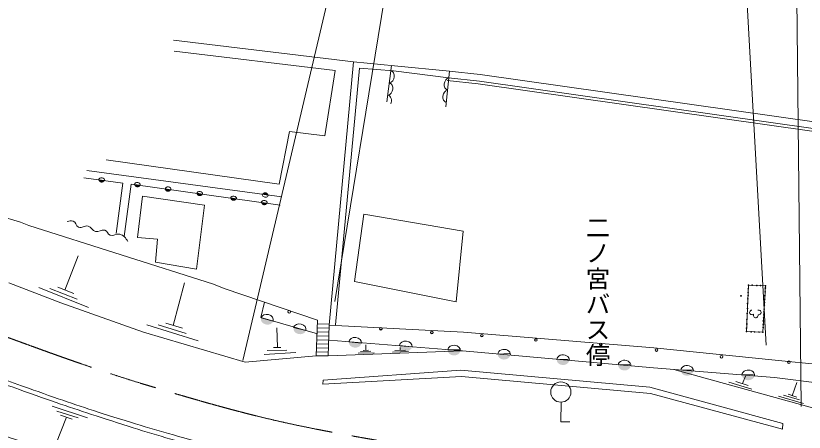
# Model space of a CAD drawing. Units: millimetres, scale not verified. Extents: x 40000 to 680000, y 20000 to 380000.
# Drawn here: x 480206 to 538666, y 266090 to 296963 of the extents above; entities that cross this region are included whole.
import ezdxf
from ezdxf.enums import TextEntityAlignment as Align

# ---------------------------------------------------------------- set-up
doc = ezdxf.new("R2010")
doc.units = ezdxf.units.MM
doc.header["$LTSCALE"] = 1000
doc.linetypes.add('CHAIN', pattern=[18.5, 12, -1.5, 3.5, -1.5])
for name, color, linetype, lineweight in [('M-BGD', 7, 'Continuous', 13), ('M-BMK', 2, 'CHAIN', 13), ('M-STR-HTXT', 7, 'Continuous', 13)]:
    doc.layers.add(name, color=color, linetype=linetype, lineweight=lineweight)
doc.styles.add('ＭＳ ゴシック', font='')
doc.styles.get('ＭＳ ゴシック').set_extended_font_data('MS Gothic')

msp = doc.modelspace()

# ---------------------------------------------------------------- hatches: boundary and pattern name
at = {"layer": 'M-BGD'}
h = msp.add_hatch(color=256, dxfattribs=at)
edge = h.paths.add_edge_path()
edge.add_ellipse((486572, 284777), major_axis=(-222, 19), ratio=0.812758, start_angle=-3.57748, end_angle=176.42252, ccw=False)
edge.add_line((486351, 284810), (486792, 284745))
h = msp.add_hatch(color=256, dxfattribs=at)
edge = h.paths.add_edge_path()
edge.add_ellipse((489221, 284428), major_axis=(-222, 19), ratio=0.812758, start_angle=-3.57748, end_angle=176.42252, ccw=False)
edge.add_line((489001, 284461), (489441, 284396))
h = msp.add_hatch(color=256, dxfattribs=at)
edge = h.paths.add_edge_path()
edge.add_ellipse((491492, 284094), major_axis=(-222, 19), ratio=0.812758, start_angle=-3.57748, end_angle=176.42252, ccw=False)
edge.add_line((491272, 284126), (491712, 284061))
h = msp.add_hatch(color=256, dxfattribs=at)
edge = h.paths.add_edge_path()
edge.add_ellipse((493842, 283768), major_axis=(-222, 19), ratio=0.812758, start_angle=-3.57748, end_angle=176.42252, ccw=False)
edge.add_line((493622, 283800), (494062, 283736))
h = msp.add_hatch(color=256, dxfattribs=at)
edge = h.paths.add_edge_path()
edge.add_ellipse((498704, 283697), major_axis=(222, -19), ratio=0.812758, start_angle=-3.57748, end_angle=176.42252, ccw=False)
edge.add_line((498924, 283664), (498484, 283729))
h = msp.add_hatch(color=256, dxfattribs=at)
edge = h.paths.add_edge_path()
edge.add_ellipse((496349, 283422), major_axis=(-222, 19), ratio=0.812758, start_angle=-3.57748, end_angle=176.42252, ccw=False)
edge.add_line((496129, 283454), (496569, 283390))
h = msp.add_hatch(color=256, dxfattribs=at)
edge = h.paths.add_edge_path()
edge.add_ellipse((498633, 283100), major_axis=(-222, 19), ratio=0.812758, start_angle=-3.57748, end_angle=176.42252, ccw=False)
edge.add_line((498412, 283132), (498853, 283067))
for points in [[(534492, 276730, 0.41421), (534519, 276703, 0.41421)], [(534499, 276994, 0.41421), (534526, 276967, 0.41421)], [(534788, 276991, 0.41421), (534815, 276964, 0.41421)], [(535130, 276970, 0.41421), (535157, 276943, 0.41421)], [(535755, 276764, 0.41421), (535782, 276737, 0.41421)], [(534453, 275984, 0.41421), (534480, 275957, 0.41421)], [(534473, 276454, 0.41421), (534500, 276427, 0.41421)], [(535706, 275945, 0.41421), (535733, 275918, 0.41421)], [(535716, 276212, 0.41421), (535743, 276185, 0.41421)], [(534438, 275629, 0.41421), (534465, 275602, 0.41421)], [(535691, 275714, 0.41421), (535718, 275687, 0.41421)], [(500378, 275013, 0.41421), (500476, 274916, 0.41421)], [(534413, 274893, 0.41421), (534440, 274866, 0.41421)], [(535637, 274790, 0.41421), (535664, 274763, 0.41421)], [(535657, 275051, 0.41421), (535684, 275024, 0.41421)], [(535664, 275222, 0.41421), (535692, 275195, 0.41421)], [(534393, 274450, 0.41421), (534420, 274423, 0.41421)], [(535632, 274578, 0.41421), (535659, 274551, 0.41421)], [(534364, 273803, 0.41421), (534391, 273776, 0.41421)], [(534960, 273524, 0.41421), (534987, 273497, 0.41421)], [(535282, 273517, 0.41421), (535309, 273490, 0.41421)], [(535567, 273499, 0.41421), (535594, 273472, 0.41421)], [(518679, 272931, 0.41421), (518776, 272834, 0.41421)], [(527618, 272182, 0.41421), (527715, 272085, 0.41421)], [(532433, 271682, 0.41421), (532530, 271585, 0.41421)], [(537437, 271273, 0.41421), (537534, 271176, 0.41421)]]:
    msp.add_hatch(color=256, dxfattribs=at).paths.add_polyline_path(points)
h = msp.add_hatch(color=256, dxfattribs=at)
edge = h.paths.add_edge_path()
edge.add_ellipse((535427, 276957), major_axis=(18.7, -19.5), ratio=1, start_angle=-133.91562, end_angle=46.08438)
h = msp.add_hatch(color=256, dxfattribs=at)
edge = h.paths.add_edge_path()
edge.add_ellipse((535789, 276946), major_axis=(18.7, -19.5), ratio=1, start_angle=-133.91562, end_angle=46.08438)
h = msp.add_hatch(color=256, dxfattribs=at)
edge = h.paths.add_edge_path()
edge.add_ellipse((533978, 276198), major_axis=(18.7, -19.5), ratio=1, start_angle=-133.91562, end_angle=46.08438)
h = msp.add_hatch(color=256, dxfattribs=at)
edge = h.paths.add_edge_path()
edge.add_ellipse((534500, 276221), major_axis=(18.7, -19.5), ratio=1, start_angle=-133.91562, end_angle=46.08438)
h = msp.add_hatch(color=256, dxfattribs=at)
edge = h.paths.add_edge_path()
edge.add_ellipse((535763, 276493), major_axis=(18.7, -19.5), ratio=1, start_angle=-133.91562, end_angle=46.08438)
h = msp.add_hatch(color=256, dxfattribs=at)
edge = h.paths.add_edge_path()
edge.add_ellipse((535708, 275472), major_axis=(18.7, -19.5), ratio=1, start_angle=-133.91562, end_angle=46.08438)
h = msp.add_hatch(color=256, dxfattribs=at)
edge = h.paths.add_edge_path()
edge.add_ellipse((534453, 275271), major_axis=(18.7, -19.5), ratio=1, start_angle=-133.91562, end_angle=46.08438)
h = msp.add_hatch(color=256, dxfattribs=at)
edge = h.paths.add_edge_path()
edge.add_ellipse((534453, 275271), major_axis=(18.7, -19.5), ratio=1, start_angle=-133.91562, end_angle=46.08438)
h = msp.add_hatch(color=256, dxfattribs=at)
edge = h.paths.add_edge_path()
edge.add_ellipse((534453, 275271), major_axis=(18.7, -19.5), ratio=1, start_angle=-133.91562, end_angle=46.08438)
h = msp.add_hatch(color=256, dxfattribs=at)
edge = h.paths.add_edge_path()
edge.add_ellipse((498843, 274445), major_axis=(-460, 87), ratio=0.812758, start_angle=-3.57748, end_angle=176.42252, ccw=False)
edge.add_line((498390, 274560), (499296, 274329))
h = msp.add_hatch(color=256, dxfattribs=at)
edge = h.paths.add_edge_path()
edge.add_ellipse((535634, 274346), major_axis=(18.7, -19.5), ratio=1, start_angle=-133.91562, end_angle=46.08438)
h = msp.add_hatch(color=256, dxfattribs=at)
edge = h.paths.add_edge_path()
edge.add_ellipse((501258, 273738), major_axis=(-460, 87), ratio=0.812758, start_angle=-3.57748, end_angle=176.42252, ccw=False)
edge.add_line((500805, 273853), (501711, 273622))
h = msp.add_hatch(color=256, dxfattribs=at)
edge = h.paths.add_edge_path()
edge.add_ellipse((507272, 273752), major_axis=(67.4, -70), ratio=1, start_angle=-133.91562, end_angle=46.08438)
h = msp.add_hatch(color=256, dxfattribs=at)
edge = h.paths.add_edge_path()
edge.add_ellipse((534406, 274114), major_axis=(18.7, -19.5), ratio=1, start_angle=-133.91562, end_angle=46.08438)
h = msp.add_hatch(color=256, dxfattribs=at)
edge = h.paths.add_edge_path()
edge.add_ellipse((535615, 273858), major_axis=(18.7, -19.5), ratio=1, start_angle=-133.91562, end_angle=46.08438)
h = msp.add_hatch(color=256, dxfattribs=at)
edge = h.paths.add_edge_path()
edge.add_ellipse((535634, 274080), major_axis=(18.7, -19.5), ratio=1, start_angle=-133.91562, end_angle=46.08438)
h = msp.add_hatch(color=256, dxfattribs=at)
edge = h.paths.add_edge_path()
edge.add_ellipse((511054, 273476), major_axis=(67.4, -70), ratio=1, start_angle=-133.91562, end_angle=46.08438)
h = msp.add_hatch(color=256, dxfattribs=at)
edge = h.paths.add_edge_path()
edge.add_ellipse((514756, 273249), major_axis=(67.4, -70), ratio=1, start_angle=-133.91562, end_angle=46.08438)
h = msp.add_hatch(color=256, dxfattribs=at)
edge = h.paths.add_edge_path()
edge.add_ellipse((534381, 273548), major_axis=(18.7, -19.5), ratio=1, start_angle=-133.91562, end_angle=46.08438)
h = msp.add_hatch(color=256, dxfattribs=at)
edge = h.paths.add_edge_path()
edge.add_ellipse((534736, 273527), major_axis=(18.7, -19.5), ratio=1, start_angle=-133.91562, end_angle=46.08438)
h = msp.add_hatch(color=256, dxfattribs=at)
edge = h.paths.add_edge_path()
edge.add_ellipse((505371, 272738), major_axis=(-468, 15), ratio=0.812758, start_angle=-3.57748, end_angle=176.42252, ccw=False)
edge.add_line((504906, 272782), (505837, 272694))
h = msp.add_hatch(color=256, dxfattribs=at)
edge = h.paths.add_edge_path()
edge.add_ellipse((509122, 272469), major_axis=(-468, 15), ratio=0.812758, start_angle=-3.57748, end_angle=176.42252, ccw=False)
edge.add_line((508657, 272513), (509588, 272425))
h = msp.add_hatch(color=256, dxfattribs=at)
edge = h.paths.add_edge_path()
edge.add_ellipse((523576, 272591), major_axis=(67.4, -70), ratio=1, start_angle=-133.91562, end_angle=46.08438)
h = msp.add_hatch(color=256, dxfattribs=at)
edge = h.paths.add_edge_path()
edge.add_ellipse((512698, 272160), major_axis=(-468, 15), ratio=0.812758, start_angle=-3.57748, end_angle=176.42252, ccw=False)
edge.add_line((512232, 272204), (513163, 272116))
h = msp.add_hatch(color=256, dxfattribs=at)
edge = h.paths.add_edge_path()
edge.add_ellipse((516411, 271855), major_axis=(-468, 0), ratio=0.812758, start_angle=-3.57748, end_angle=176.42252, ccw=False)
edge.add_line((515944, 271884), (516878, 271826))
h = msp.add_hatch(color=256, dxfattribs=at)
edge = h.paths.add_edge_path()
edge.add_ellipse((520784, 271449), major_axis=(-468, 0), ratio=0.812758, start_angle=-3.57748, end_angle=176.42252, ccw=False)
edge.add_line((520317, 271477), (521251, 271420))
h = msp.add_hatch(color=256, dxfattribs=at)
edge = h.paths.add_edge_path()
edge.add_ellipse((525341, 271046), major_axis=(-468, 0), ratio=0.812758, start_angle=-3.57748, end_angle=176.42252, ccw=False)
edge.add_line((524875, 271074), (525808, 271017))
h = msp.add_hatch(color=256, dxfattribs=at)
edge = h.paths.add_edge_path()
edge.add_ellipse((529979, 270659), major_axis=(-468, 0), ratio=0.812758, start_angle=-3.57748, end_angle=176.42252, ccw=False)
edge.add_line((529512, 270688), (530445, 270630))
h = msp.add_hatch(color=256, dxfattribs=at)
edge = h.paths.add_edge_path()
edge.add_ellipse((534514, 270321), major_axis=(-468, 0), ratio=0.812758, start_angle=-3.57748, end_angle=176.42252, ccw=False)
edge.add_line((534047, 270350), (534981, 270293))

# ---------------------------------------------------------------- linework, layer by layer
for p, q in [((491907, 295150), (505243, 293539)), ((503893, 292895), (491959, 294349)), ((505243, 293539), (503446, 274015)), ((505243, 293539), (508284, 293250)), ((503110, 288052), (503893, 292895)), ((505692, 293085), (503916, 274040)), ((505692, 293085), (508208, 292886)), ((508068, 293281), (507729, 290584)), ((508208, 292886), (512280, 292367)), ((508284, 293250), (512376, 292859)), ((512376, 292859), (512082, 290209)), ((512280, 292367), (514593, 292118)), ((512335, 292863), (514648, 292614)), ((514648, 292614), (539586, 289070)), ((512186, 292166), (514499, 291917)), ((514499, 291917), (539397, 288378)), ((514593, 292118), (539490, 288579)), ((499730, 284469), (500507, 288390)), ((500507, 288390), (503110, 288052)), ((486917, 286294), (499730, 284469)), ((485466, 285487), (499934, 283531)), ((485248, 284946), (488144, 284563)), ((486351, 284810), (486792, 284745)), ((480555, 281665), (471440, 284375)), ((488144, 284563), (487661, 280819)), ((488239, 280605), (488760, 284480)), ((488760, 284480), (499801, 282932)), ((489001, 284461), (489441, 284396)), ((491272, 284126), (491712, 284061)), ((489243, 280534), (489593, 283579)), ((489593, 283579), (494187, 282930)), ((493622, 283800), (494062, 283736)), ((498924, 283664), (498484, 283729)), ((496129, 283454), (496569, 283390)), ((498412, 283132), (498853, 283067)), ((494187, 282930), (493604, 278188)), ((505315, 277270), (506012, 282262)), ((506012, 282262), (513386, 280985)), ((481170, 281419), (480555, 281665)), ((494865, 277074), (481170, 281419)), ((513386, 280985), (512864, 275761)), ((490708, 280401), (489243, 280534)), ((490558, 278687), (490708, 280401)), ((483841, 276622), (484823, 279156)), ((493604, 278188), (490558, 278687)), ((479686, 277161), (483556, 275676)), ((491873, 274004), (492705, 277171)), ((512864, 275761), (505315, 277270)), ((481913, 276813), (485608, 275326)), ((482738, 276750), (484750, 275951)), ((483313, 276832), (484516, 276372)), ((495652, 276742), (494865, 277074)), ((502582, 274405), (495652, 276742)), ((534381, 273548), (534526, 276994)), ((534526, 276994), (535789, 276946)), ((535789, 276946), (535594, 273499)), ((483556, 275676), (489666, 273504)), ((498639, 275735), (498376, 274600)), ((498376, 274600), (502570, 273382)), ((498390, 274560), (499296, 274329)), ((502472, 271765), (502582, 274405)), ((489936, 274039), (493738, 272855)), ((490763, 274042), (492833, 273409)), ((491330, 274171), (492565, 273809)), ((499622, 272386), (499570, 273831)), ((500805, 273853), (501711, 273622)), ((502557, 273821), (503440, 273798)), ((502570, 274115), (503458, 274092)), ((503446, 274015), (503380, 271764)), ((503446, 274015), (513407, 273503)), ((489666, 273504), (497210, 271290)), ((502529, 273234), (503425, 273211)), ((502545, 273528), (503433, 273505)), ((513407, 273503), (527517, 272343)), ((535594, 273499), (534381, 273548)), ((502507, 272647), (503404, 272624)), ((502516, 272941), (503413, 272917)), ((503443, 272912), (513321, 272118)), ((504906, 272782), (505837, 272694)), ((506151, 272172), (506151, 272577)), ((508657, 272513), (509588, 272425)), ((498632, 271862), (500976, 272010)), ((498854, 272158), (500298, 272183)), ((499311, 272380), (499847, 272377)), ((502491, 272060), (503388, 272037)), ((502499, 272353), (503396, 272330)), ((503380, 271764), (513321, 272118)), ((505587, 271940), (506775, 271977)), ((505759, 272074), (506530, 272087)), ((505967, 272160), (506347, 272172)), ((508147, 272025), (509336, 272062)), ((508319, 272160), (509091, 272172)), ((508711, 272157), (508717, 272382)), ((512232, 272204), (513102, 272208)), ((513321, 272118), (527492, 270866)), ((515944, 271884), (516813, 271917)), ((527517, 272343), (536506, 271439)), ((497210, 271290), (502472, 271765)), ((502472, 271765), (503380, 271764)), ((520317, 271477), (521186, 271510)), ((536506, 271439), (542889, 270801)), ((502997, 269947), (513203, 270680)), ((513203, 270680), (527206, 269434)), ((524875, 271074), (525744, 271107)), ((527492, 270866), (536460, 270148)), ((529008, 270732), (542796, 266910)), ((529512, 270688), (530381, 270721)), ((502982, 269655), (513260, 270218)), ((513260, 270218), (527263, 268972)), ((534047, 270350), (534916, 270383)), ((534098, 269706), (534307, 270238)), ((536460, 270148), (542864, 269324)), ((502997, 269947), (502982, 269655)), ((533072, 269801), (534781, 269270)), ((533585, 269839), (534516, 269554)), ((537765, 268792), (538126, 269779)), ((527206, 269434), (537082, 266732)), ((527263, 268972), (537065, 266326)), ((536759, 268754), (538620, 268222)), ((537120, 268849), (538316, 268488)), ((537481, 268906), (538126, 268678)), ((482903, 268014), (485521, 267149)), ((520634, 268307), (520624, 266869)), ((483970, 267205), (483186, 265212)), ((483246, 267649), (484840, 267148)), ((483524, 267351), (484386, 267065)), ((520624, 266869), (521290, 266869)), ((537065, 266326), (537082, 266732))]:
    msp.add_line(p, q, dxfattribs=at)
for centre, radius in [((534519, 276730), 27), ((534526, 276994), 27), ((534815, 276991), 27), ((535157, 276970), 27), ((535427, 276957), 27), ((535763, 276493), 27), ((535782, 276764), 27), ((535789, 276946), 27), ((533978, 276198), 27), ((534480, 275984), 27), ((534500, 276454), 27), ((534500, 276221), 27), ((535733, 275945), 27), ((535743, 276212), 27), ((534465, 275629), 27), ((535708, 275472), 27), ((535718, 275714), 27), ((500476, 275013), 97.2), ((534440, 274893), 27), ((534453, 275271), 27), ((534453, 275271), 27), ((534453, 275271), 27), ((535664, 274790), 27), ((535684, 275051), 27), ((535692, 275222), 27), ((534420, 274450), 27), ((535634, 274346), 27), ((535659, 274578), 27), ((507272, 273752), 97.2), ((534391, 273803), 27), ((534406, 274114), 27), ((535615, 273858), 27), ((535634, 274080), 27), ((511054, 273476), 97.2), ((514756, 273249), 97.2), ((518776, 272931), 97.2), ((534381, 273548), 27), ((534736, 273527), 27), ((534987, 273524), 27), ((535309, 273517), 27), ((535594, 273499), 27), ((523576, 272591), 97.2), ((527715, 272182), 97.2), ((532530, 271682), 97.2), ((537534, 271273), 97.2), ((520621, 269069), 750)]:
    msp.add_circle(centre, radius, dxfattribs=at)
for centre, major_axis, ratio, start_param, end_param in [((507880, 292450), (125, 455), 0.823832, 3.548665, 6.24342), ((512361, 291905), (119, 457), 0.823832, 0.407073, 3.101827), ((507774, 291542), (125, 455), 0.823832, 3.548665, 6.24342), ((512261, 290997), (119, 457), 0.823832, 0.407073, 3.101827), ((507667, 290633), (125, 455), 0.823832, 4.51886, 6.24342), ((486572, 284777), (-222, 19), 0.812758, 3.064821, 6.206413), ((489221, 284428), (-222, 19), 0.812758, 3.064821, 6.206413), ((491492, 284094), (-222, 19), 0.812758, 3.064821, 6.206413), ((493842, 283768), (-222, 19), 0.812758, 3.064821, 6.206413), ((496349, 283422), (-222, 19), 0.812758, 3.064821, 6.206413), ((498704, 283697), (-222, 19), 0.812758, 6.206413, 9.348006), ((498633, 283100), (-222, 19), 0.812758, 3.064821, 6.206413), ((498843, 274445), (-460, 87), 0.812758, 3.064821, 6.206413), ((534808, 274975), (183, 72), 0.872736, 1.334239, 4.948947), ((535073, 274774), (20, 196), 0.872736, 1.334239, 4.948947), ((535277, 274972), (196, 15), 0.872736, 4.475831, 8.090539), ((501258, 273738), (-460, 87), 0.812758, 3.064821, 6.206413), ((505371, 272738), (-468, 15), 0.812758, 3.064821, 6.206413), ((509122, 272469), (-468, 15), 0.812758, 3.064821, 6.206413), ((512698, 272160), (-468, 15), 0.812758, 3.064821, 6.206413), ((516411, 271855), (468, 0), 0.812758, 6.206413, 9.348006), ((520784, 271449), (468, 0), 0.812758, 6.206413, 9.348006), ((525341, 271046), (468, 0), 0.812758, 6.206413, 9.348006), ((529979, 270659), (468, 0), 0.812758, 6.206413, 9.348006), ((534514, 270321), (468, 0), 0.812758, 6.206413, 9.348006)]:
    msp.add_ellipse(centre, major_axis=major_axis, ratio=ratio, start_param=start_param, end_param=end_param, dxfattribs=at)
for points, knots in [([(484020, 281700), (484175, 281757), (484288, 281782), (484452, 281739), (484680, 281680), (484641, 281385), (484858, 281294), (485120, 281185), (485304, 281441), (485579, 281373), (485834, 281309), (485859, 281022), (486116, 280967), (486380, 280910), (486537, 281140), (486798, 281071), (487011, 281015), (487006, 280759), (487217, 280692), (487477, 280609), (487647, 280838), (487912, 280770), (488224, 280690), (488347, 280485), (488527, 280220)], [0, 0, 0, 0, 1, 1, 1, 2, 2, 2, 3, 3, 3, 4, 4, 4, 5, 5, 5, 6, 6, 6, 7, 7, 7, 8, 8, 8, 8]), ([(472459, 272475), (474690, 271496), (475288, 271232), (477129, 270506), (478903, 269806), (479909, 269448), (481707, 268814), (483889, 268044), (485119, 267635), (487323, 266930), (489643, 266187), (490946, 265779), (493290, 265118), (495530, 264486), (496796, 264166), (499062, 263635), (500699, 263251), (501622, 263060), (503271, 262733), (505280, 262334), (506402, 262088), (508426, 261771), (510319, 261475), (511387, 261352), (513288, 261115), (515885, 260792), (517334, 260546), (519943, 260346), (522040, 260185), (523220, 260159), (525322, 260089), (527747, 260009), (529107, 259945), (531534, 259962), (533940, 259978), (535287, 260064), (537693, 260101), (543976, 260200), (546016, 260107), (553780, 259962)], [0, 0, 0, 0, 1, 1, 1, 2, 2, 2, 3, 3, 3, 4, 4, 4, 5, 5, 5, 6, 6, 6, 7, 7, 7, 8, 8, 8, 9, 9, 9, 10, 10, 10, 11, 11, 11, 12, 12, 12, 13, 13, 13, 13]), ([(472612, 272759), (474843, 271780), (475441, 271516), (477282, 270789), (479055, 270090), (480062, 269731), (481860, 269097), (484042, 268328), (485269, 267908), (487476, 267213), (489820, 266474), (491144, 266094), (493514, 265442), (495724, 264834), (496967, 264509), (499201, 263995), (500837, 263619), (501762, 263446), (503409, 263122), (505413, 262726), (506530, 262467), (508548, 262149), (510423, 261853), (511479, 261720), (513364, 261499), (515968, 261193), (517426, 261010), (520041, 260813), (522169, 260652), (523363, 260593), (525496, 260513), (527893, 260423), (529237, 260381), (531635, 260376), (534021, 260372), (535357, 260422), (537743, 260438), (544086, 260482), (546102, 260437), (553983, 260365)], [0, 0, 0, 0, 1, 1, 1, 2, 2, 2, 3, 3, 3, 4, 4, 4, 5, 5, 5, 6, 6, 6, 7, 7, 7, 8, 8, 8, 9, 9, 9, 10, 10, 10, 11, 11, 11, 12, 12, 12, 13, 13, 13, 13]), ([(470183, 269699), (472517, 268653), (473130, 268377), (475041, 267581), (476889, 266812), (477916, 266357), (479802, 265684), (481860, 264950), (483053, 264658), (485141, 264012), (487567, 263262), (488912, 262792), (491359, 262112), (493458, 261529), (494653, 261271), (496771, 260760), (498554, 260330), (499551, 260080), (501345, 259697), (503311, 259278), (504412, 259033), (506395, 258701), (508150, 258407), (509138, 258274), (510902, 258046), (513498, 257712), (514950, 257502), (517557, 257277), (519709, 257092), (520917, 257010), (523074, 256920), (525506, 256819), (526870, 256788), (529303, 256785), (531592, 256782), (532873, 256839), (535161, 256855), (539826, 256888), (541315, 256852), (547104, 256784)], [0, 0, 0, 0, 1, 1, 1, 2, 2, 2, 3, 3, 3, 4, 4, 4, 5, 5, 5, 6, 6, 6, 7, 7, 7, 8, 8, 8, 9, 9, 9, 10, 10, 10, 11, 11, 11, 12, 12, 12, 13, 13, 13, 13]), ([(469412, 267548), (471802, 266413), (472408, 266124), (474336, 265227), (476183, 264367), (477182, 263803), (479074, 263048), (481081, 262247), (482255, 261928), (484317, 261280), (486712, 260528), (488063, 260132), (490487, 259477), (492612, 258902), (493811, 258611), (495956, 258117), (497764, 257701), (498785, 257508), (500602, 257137), (502539, 256743), (503621, 256505), (505567, 256156), (507351, 255836), (508350, 255643), (510146, 255398), (512732, 255046), (514188, 254908), (516787, 254671), (519278, 254444), (520676, 254333), (523173, 254196), (525209, 254084), (526351, 254038), (528390, 254006), (530748, 253968), (532070, 253993), (534428, 254037), (537381, 254091), (538339, 254146), (541983, 254321)], [0, 0, 0, 0, 1, 1, 1, 2, 2, 2, 3, 3, 3, 4, 4, 4, 5, 5, 5, 6, 6, 6, 7, 7, 7, 8, 8, 8, 9, 9, 9, 10, 10, 10, 11, 11, 11, 12, 12, 12, 13, 13, 13, 13])]:
    msp.add_open_spline(points, degree=3, knots=knots, dxfattribs=at)
at = {"layer": 'M-BMK'}
msp.add_open_spline([(474555, 275059), (477595, 273851), (478422, 273552), (480920, 272640), (485811, 270855), (488585, 269933), (493590, 268498), (498743, 267021), (501699, 266410), (506980, 265494), (513307, 264398), (516907, 264077), (523312, 263624), (531317, 263056), (535832, 263375), (543857, 263382), (554872, 263392), (558454, 263552), (572051, 263993)], degree=3, knots=[0, 0, 0, 0, 1, 1, 1, 2, 2, 2, 3, 3, 3, 4, 4, 4, 5, 5, 5, 6, 6, 6, 6], dxfattribs=at)
at = {"layer": 'M-STR-HTXT'}
for p, q in [((497035, 271407), (512611, 337396)), ((538439, 267991), (537715, 336544)), ((510049, 313642), (503865, 275777)), ((533562, 313443), (535850, 272539))]:
    msp.add_line(p, q, dxfattribs=at)

# ---------------------------------------------------------------- texts
at = {"layer": 'M-BGD', "style": 'ＭＳ ゴシック'}
for s, p in [('二', (522473, 280191)), ('ノ', (522473, 278301)), ('宮', (522473, 276411)), ('バ', (522473, 274521)), ('ス', (522473, 272631)), ('停', (522473, 270741))]:
    msp.add_text(s, height=1320, dxfattribs=at).set_placement(p, align=Align.BOTTOM_LEFT)

doc.saveas('drawing.dxf')
